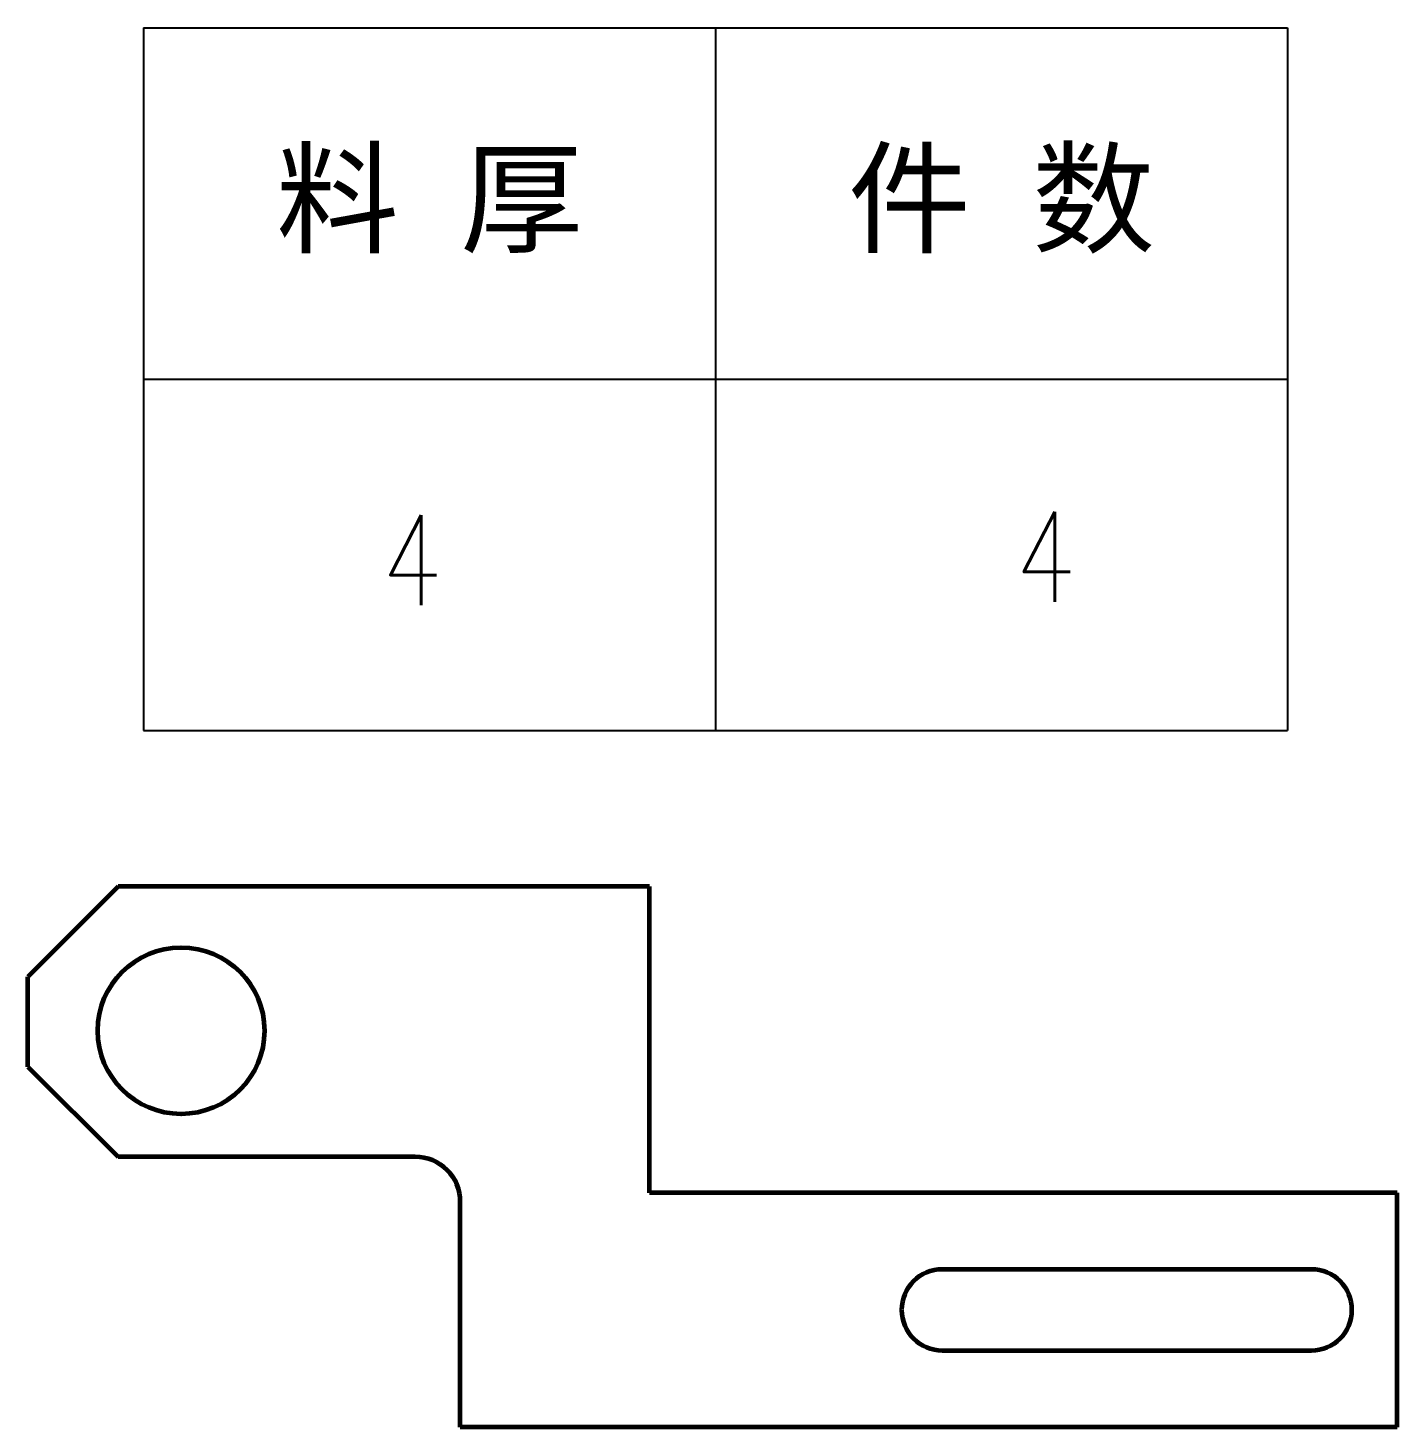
# Model space of a CAD drawing. Header units: millimetres. Extents: x 0 to 210, y 0 to 503.
# Drawn here: x 35.7 to 187.7, y 347.9 to 503.2 of the extents above; entities that cross this region are included whole.
import ezdxf
from ezdxf.enums import TextEntityAlignment as Align

# ---------------------------------------------------------------- set-up
doc = ezdxf.new("R2010")
doc.units = ezdxf.units.MM
doc.layers.get('0').update_dxf_attribs({"linetype": 'CONTINUOUS'})
doc.layers.add('101', color=7, linetype='CONTINUOUS', true_color=0xffffff)
doc.styles.add('DIM', font='romans.shx', dxfattribs={"width": 0.8, "bigfont": 'bigfont.shx'})

# ---------------------------------------------------------------- blocks, each defined once
blk = doc.blocks.new('*T7')
at = {"color": 0, "linetype": 'ByBlock', "lineweight": -2, "transparency": 16777216}
for p, q in [((0, 0), (127, 0)), ((0, 0), (0, -78)), ((63.5, 0), (63.5, -78)), ((127, 0), (127, -78)), ((0, -39), (127, -39)), ((0, -78), (127, -78))]:
    blk.add_line(p, q, dxfattribs=at)
at = {"color": 0, "transparency": 16777216, "char_height": 10, "width": 60.5, "attachment_point": 5}
for s, insert in [('{\\fSimSun|b0|i0|c134|p2;料 厚}', (31.75, -19.5)), ('{\\fSimSun|b0|i0|c134|p2;件 数}', (95.25, -19.5))]:
    blk.add_mtext(s, dxfattribs=dict(at, insert=insert))
blk = doc.blocks.new('拆图参数')
blk.add_blockref('*T7', (-63.5, 78))
at = {"style": 'DIM', "width": 0.8}
blk.add_attdef('6', text='', height=10, dxfattribs=at).set_placement((-37.13, 18.91), align=Align.MIDDLE_LEFT)
blk.add_attdef('1', text='', height=10, dxfattribs=at).set_placement((36.65, 19.27), align=Align.MIDDLE_CENTER)

msp = doc.modelspace()

# ---------------------------------------------------------------- linework, layer by layer
at = {"layer": '101', "color": 151, "linetype": 'Continuous', "lineweight": 60}
for p, q in [((45.65117, 407.89424), (35.65117, 397.89424)), ((104.65117, 407.89424), (45.65117, 407.89424)), ((104.65117, 373.89422), (104.65117, 407.89424)), ((35.65117, 387.89424), (35.65117, 397.89424)), ((35.65117, 387.89424), (45.65117, 377.89424)), ((78.65117, 377.89424), (45.65117, 377.89424)), ((83.65117, 347.89422), (83.65117, 372.89422)), ((187.65117, 373.89422), (104.65117, 373.89422)), ((187.65117, 347.89422), (187.65117, 373.89422)), ((178.15117, 365.39422), (137.15117, 365.39422)), ((137.15117, 356.39423), (178.15117, 356.39423)), ((187.65117, 347.89422), (83.65117, 347.89422))]:
    msp.add_line(p, q, dxfattribs=at)
msp.add_circle((52.65117, 391.89422), 9.25, dxfattribs=at)
for centre, radius, start, end in [((78.65117, 372.89422), 5, 359.9999329, 90), ((137.15117, 360.89422), 4.5, 90, 270), ((178.15117, 360.89422), 4.5, 270, 90)]:
    msp.add_arc(centre, radius, start, end, dxfattribs=at)

# ---------------------------------------------------------------- block references
msp.add_blockref('拆图参数', (111.98368, 425.23666)).add_auto_attribs({'1': '4', '6': '4'})

doc.saveas('drawing.dxf')
